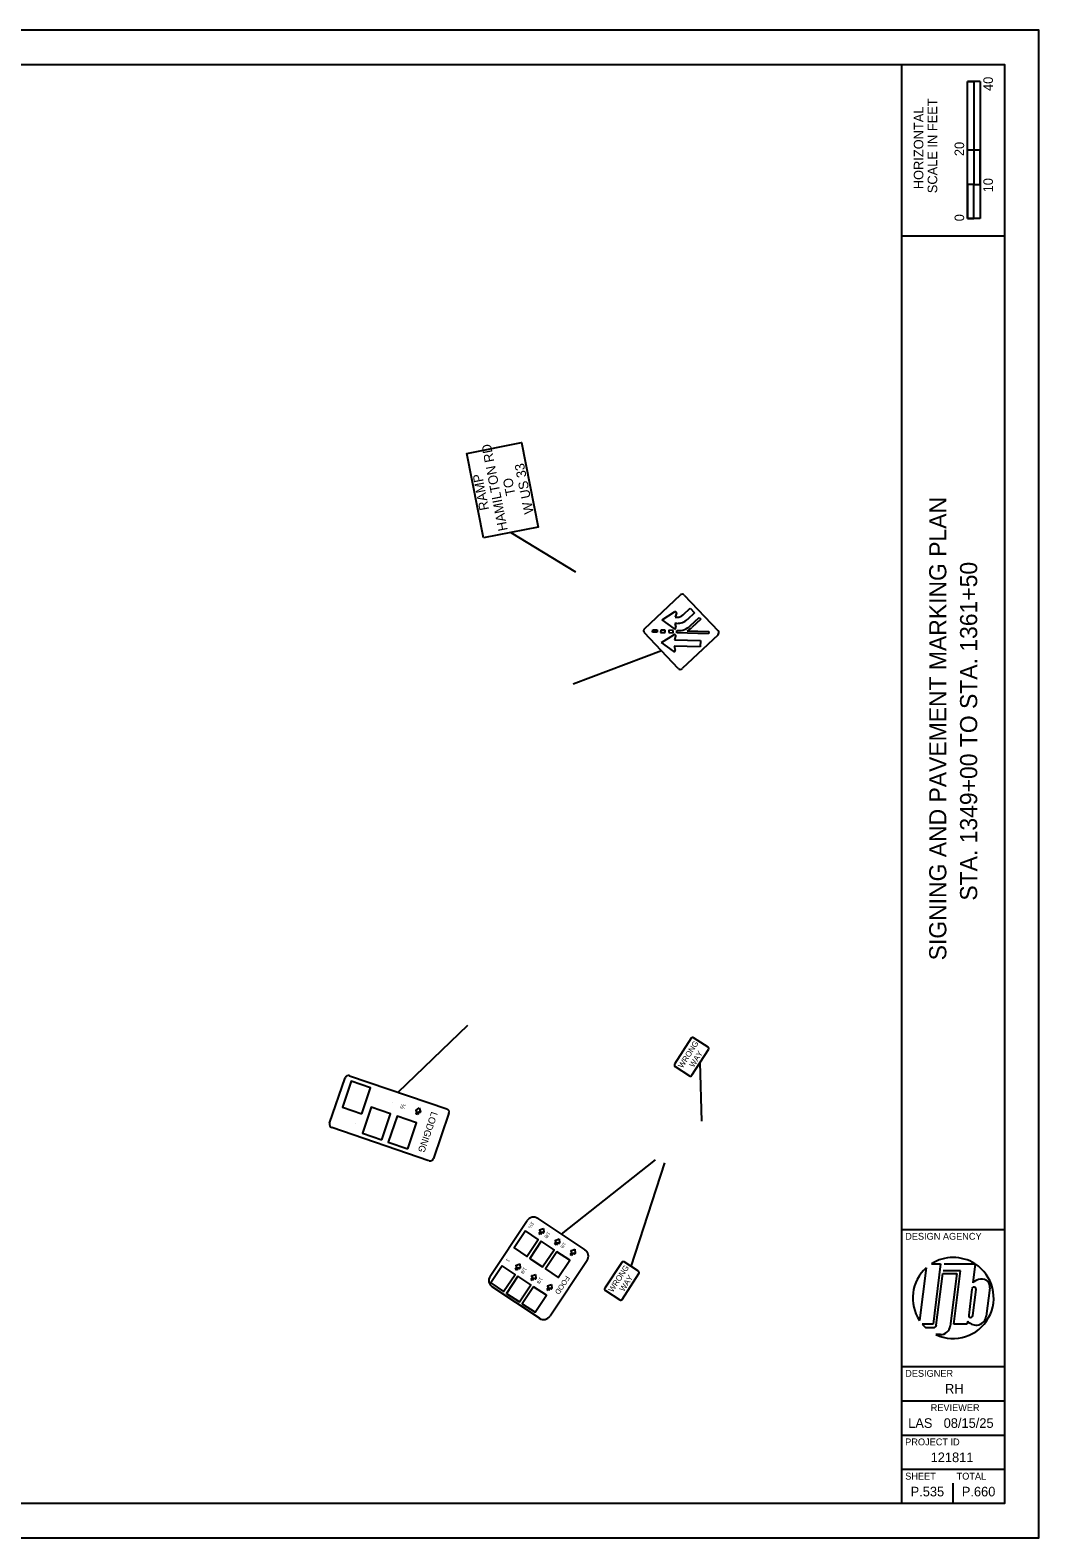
# Model space of a CAD drawing. Extents: x -0.2 to 34, y -3 to 22.
# Drawn here: x 19.28 to 34, y 0 to 22 of the extents above; entities that cross this region are included whole.
import ezdxf

# ---------------------------------------------------------------- set-up
doc = ezdxf.new("R2010")
doc.units = 0
for name, color, linetype in [('SC_Scratch1', 7, 'Continuous'), ('SH_Border', 7, 'Continuous'), ('SH_Cut_Line', 7, 'Continuous'), ('SH_Data', 7, 'Continuous'), ('SN_X_Public', 7, 'Continuous')]:
    doc.layers.add(name, color=color, linetype=linetype)

msp = doc.modelspace()

# ---------------------------------------------------------------- linework, layer by layer
at = {"layer": 'SC_Scratch1'}
for p, q in [((26.295, 14.669), (27.237, 14.094)), ((28.503, 13.396), (28.685, 13.512)), ((28.71, 13.492), (28.692, 13.436)), ((28.692, 13.436), (28.72, 13.435)), ((28.809, 13.469), (28.913, 13.567)), ((28.976, 13.5), (28.872, 13.402)), ((28.913, 13.567), (28.976, 13.5)), ((28.913, 13.307), (29.043, 13.429)), ((29.043, 13.429), (29.066, 13.405)), ((28.364, 13.216), (28.365, 13.25)), ((28.431, 13.214), (28.364, 13.216)), ((28.365, 13.25), (28.432, 13.248)), ((28.432, 13.248), (28.431, 13.214)), ((28.482, 13.246), (28.481, 13.213)), ((28.481, 13.213), (28.548, 13.211)), ((28.549, 13.244), (28.482, 13.246)), ((28.677, 13.269), (28.503, 13.396)), ((28.548, 13.211), (28.549, 13.244)), ((28.599, 13.243), (28.598, 13.21)), ((28.598, 13.21), (28.664, 13.208)), ((28.665, 13.241), (28.599, 13.243)), ((28.664, 13.208), (28.665, 13.241)), ((28.718, 13.344), (28.689, 13.344)), ((28.689, 13.344), (28.704, 13.288)), ((28.715, 13.206), (28.716, 13.239)), ((29.181, 13.192), (28.715, 13.206)), ((28.716, 13.239), (28.729, 13.239)), ((28.868, 13.235), (29.182, 13.226)), ((29.066, 13.405), (28.936, 13.283)), ((29.182, 13.226), (29.181, 13.192)), ((28.494, 13.063), (28.675, 13.179)), ((28.668, 12.936), (28.494, 13.063)), ((29.059, 13), (28.68, 13.011)), ((28.68, 13.011), (28.694, 12.954)), ((28.7, 13.159), (28.682, 13.103)), ((28.682, 13.103), (29.061, 13.092)), ((29.061, 13.092), (29.059, 13)), ((27.202, 12.46), (28.491, 12.946)), ((24.649, 6.502), (25.667, 7.479)), ((29.082, 6.081), (29.059, 6.938)), ((24.564, 6.355), (24.564, 6.355)), ((24.942, 6.226), (24.942, 6.226)), ((24.034, 6.042), (24.034, 6.042)), ((27.032, 4.432), (28.404, 5.517)), ((28.053, 3.958), (28.541, 5.472)), ((26.706, 4.44), (26.732, 4.479)), ((26.728, 4.425), (26.706, 4.44)), ((26.715, 4.494), (26.773, 4.516)), ((26.732, 4.479), (26.716, 4.484)), ((26.732, 4.479), (26.732, 4.479)), ((26.744, 4.473), (26.744, 4.473)), ((26.765, 4.451), (26.754, 4.464)), ((26.773, 4.516), (26.774, 4.454)), ((26.935, 4.288), (26.961, 4.327)), ((26.957, 4.273), (26.935, 4.288)), ((26.944, 4.341), (27.001, 4.364)), ((26.961, 4.327), (26.945, 4.331)), ((26.961, 4.327), (26.961, 4.327)), ((26.973, 4.321), (26.973, 4.321)), ((26.994, 4.299), (26.983, 4.312)), ((27.001, 4.364), (27.003, 4.302)), ((27.173, 4.189), (27.23, 4.211)), ((27.23, 4.211), (27.232, 4.15)), ((26.361, 3.921), (26.387, 3.96)), ((26.37, 3.975), (26.427, 3.997)), ((26.387, 3.96), (26.371, 3.965)), ((26.387, 3.96), (26.387, 3.96)), ((26.427, 3.997), (26.429, 3.936)), ((27.164, 4.135), (27.19, 4.174)), ((27.186, 4.121), (27.164, 4.135)), ((27.19, 4.174), (27.174, 4.179)), ((27.19, 4.174), (27.19, 4.174)), ((27.202, 4.168), (27.202, 4.168)), ((27.223, 4.146), (27.212, 4.16)), ((26.383, 3.906), (26.361, 3.921)), ((26.399, 3.954), (26.399, 3.954)), ((26.42, 3.932), (26.409, 3.946)), ((26.59, 3.769), (26.616, 3.808)), ((26.612, 3.754), (26.59, 3.769)), ((26.599, 3.822), (26.656, 3.845)), ((26.616, 3.808), (26.6, 3.813)), ((26.616, 3.808), (26.616, 3.808)), ((26.649, 3.78), (26.638, 3.793)), ((26.656, 3.845), (26.658, 3.783)), ((26.447, 3.53), (26.447, 3.53)), ((26.823, 3.622), (26.848, 3.661)), ((26.845, 3.607), (26.823, 3.622)), ((26.832, 3.676), (26.889, 3.698)), ((26.849, 3.661), (26.832, 3.666)), ((26.848, 3.661), (26.849, 3.661)), ((26.861, 3.655), (26.861, 3.655)), ((26.881, 3.633), (26.871, 3.647)), ((26.889, 3.698), (26.891, 3.637))]:
    msp.add_line(p, q, dxfattribs=at)
for points in [[(25.896, 14.591), (25.654, 15.824), (26.451, 15.981), (26.694, 14.748)], [(24.12, 6.189), (24.249, 6.568), (23.965, 6.665), (23.836, 6.286)], [(24.412, 5.808), (24.541, 6.186), (24.257, 6.283), (24.128, 5.905)], [(24.791, 5.678), (24.92, 6.057), (24.636, 6.154), (24.507, 5.775)], [(26.508, 4.48), (26.342, 4.23), (26.529, 4.105), (26.696, 4.355)], [(26.737, 4.327), (26.571, 4.078), (26.758, 3.953), (26.925, 4.203)], [(26.169, 3.969), (26.003, 3.72), (26.19, 3.595), (26.356, 3.845)], [(26.966, 4.175), (26.8, 3.925), (26.987, 3.801), (27.154, 4.051)], [(26.398, 3.817), (26.232, 3.567), (26.419, 3.443), (26.585, 3.693)], [(26.627, 3.665), (26.461, 3.415), (26.648, 3.291), (26.814, 3.541)]]:
    msp.add_lwpolyline(points, close=True, dxfattribs=at)
for points in [[(28.245, 13.265), (28.769, 13.759)], [(28.826, 13.757), (29.32, 13.233)], [(28.738, 12.684), (28.244, 13.208)], [(29.318, 13.177), (28.794, 12.683)], [(28.928, 7.29), (28.685, 6.911)], [(29.173, 7.162), (28.962, 7.297)], [(28.938, 6.749), (29.181, 7.128)], [(28.693, 6.876), (28.903, 6.741)], [(23.65, 6.05), (23.876, 6.713)], [(23.939, 6.744), (25.359, 6.259)], [(25.39, 6.196), (25.164, 5.534)], [(25.1, 5.502), (23.681, 5.987)], [(25.992, 3.817), (26.532, 4.629)], [(26.688, 4.66), (27.375, 4.203)], [(26.754, 4.464), (26.728, 4.425)], [(26.983, 4.312), (26.957, 4.273)], [(27.407, 4.047), (26.867, 3.235)], [(27.212, 4.16), (27.186, 4.121)], [(27.913, 4.019), (27.667, 3.642)], [(28.157, 3.889), (27.948, 4.026)], [(26.409, 3.945), (26.383, 3.906)], [(26.638, 3.793), (26.612, 3.754)], [(27.918, 3.478), (28.165, 3.855)], [(26.711, 3.204), (26.024, 3.661)], [(26.871, 3.646), (26.845, 3.607)], [(27.674, 3.608), (27.884, 3.471)]]:
    msp.add_lwpolyline(points, dxfattribs=at)
for centre, radius, start, end in [((28.797, 13.73), 0.04, 43.3262, 133.3262), ((28.694, 13.497), 0.0172, 342.0087, 122.6485), ((28.724, 13.56), 0.125, 268.3797, 313.3262), ((28.273, 13.236), 0.04, 133.3262, 223.3262), ((28.688, 13.283), 0.0172, 234.0038, 14.6436), ((28.724, 13.56), 0.216, 268.3797, 313.3262), ((28.742, 13.489), 0.25, 267.1384, 313.3262), ((28.742, 13.489), 0.283, 296.3748, 313.3262), ((29.291, 13.206), 0.04, 313.3262, 43.3262), ((28.684, 13.164), 0.0172, 342.0087, 122.6485), ((28.678, 12.95), 0.0172, 234.0038, 14.6436), ((28.767, 12.712), 0.04, 223.3262, 313.3262), ((28.949, 7.276), 0.025, 57.3546, 147.3546), ((29.159, 7.141), 0.025, 327.3546, 57.3546), ((28.706, 6.897), 0.025, 147.3546, 237.3546), ((23.923, 6.697), 0.05, 71.155, 161.155), ((28.917, 6.762), 0.025, 237.3546, 327.3546), ((25.343, 6.212), 0.05, 341.155, 71.155), ((23.697, 6.034), 0.05, 161.155, 251.155), ((25.117, 5.55), 0.05, 251.155, 341.155), ((26.626, 4.567), 0.113, 56.3705, 146.3705), ((26.717, 4.489), 0.00519, 111.2912, 254.0083), ((26.769, 4.454), 0.00519, 218.7327, 1.4497), ((26.946, 4.336), 0.00519, 111.2912, 254.0083), ((26.998, 4.302), 0.00519, 218.7327, 1.4497), ((27.175, 4.184), 0.00519, 111.2912, 254.0083), ((27.313, 4.11), 0.113, 326.3705, 56.3705), ((26.372, 3.97), 0.00519, 111.2912, 254.0083), ((27.227, 4.15), 0.00519, 218.7327, 1.4497), ((27.934, 4.005), 0.025, 56.8243, 146.8243), ((26.086, 3.755), 0.113, 146.3705, 236.3705), ((26.424, 3.935), 0.00519, 218.7327, 1.4497), ((26.601, 3.818), 0.00519, 111.2912, 254.0083), ((26.653, 3.783), 0.00519, 218.7327, 1.4497), ((28.144, 3.868), 0.025, 326.8243, 56.8243), ((26.834, 3.671), 0.00519, 111.2912, 254.0083), ((26.885, 3.637), 0.00519, 218.7327, 1.4497), ((27.688, 3.629), 0.025, 146.8243, 236.8243), ((27.897, 3.492), 0.025, 236.8243, 326.8243), ((26.773, 3.298), 0.113, 236.3705, 326.3705)]:
    msp.add_arc(centre, radius, start, end, dxfattribs=at)
at = {"layer": 'SH_Border'}
for p, q in [((32, 0.5), (32, 21.5)), ((32, 19), (33.5, 19)), ((32, 4.5), (33.5, 4.5)), ((32, 2.5), (33.5, 2.5)), ((32, 2), (33.5, 2)), ((32, 1.5), (33.5, 1.5)), ((32, 1), (33.5, 1))]:
    msp.add_line(p, q, dxfattribs=at)
msp.add_lwpolyline([(1.5, 21.5), (33.5, 21.5), (33.5, 0.5), (1.5, 0.5)], close=True, dxfattribs=at)
at = {"layer": 'SH_Cut_Line'}
msp.add_lwpolyline([(0, 0), (34, 0), (34, 22), (0, 22)], close=True, dxfattribs=at)
at = {"layer": 'SH_Data'}
for p, q in [((32.957, 19.25), (32.957, 21.25)), ((33.144, 21.25), (32.957, 21.25)), ((32.957, 20.25), (32.957, 21.25)), ((32.957, 21.25), (33.05, 21.25)), ((33.05, 21.25), (33.051, 21.25)), ((33.051, 21.25), (33.051, 20.25)), ((33.144, 21.25), (33.144, 19.25)), ((33.051, 20.25), (32.957, 20.25)), ((33.143, 20.25), (33.05, 20.25)), ((33.05, 20.25), (33.05, 19.75)), ((33.143, 19.75), (33.143, 20.25)), ((33.05, 19.75), (32.957, 19.75)), ((32.957, 19.75), (32.957, 19.25)), ((33.05, 19.25), (33.05, 19.75)), ((33.05, 19.75), (33.143, 19.75)), ((33.144, 19.25), (32.957, 19.25)), ((32.957, 19.25), (33.05, 19.25)), ((32.432, 3.998), (32.567, 3.998)), ((32.567, 3.998), (32.456, 3.118)), ((32.617, 4), (33.065, 4)), ((33.07, 3.996), (33.036, 3.72)), ((32.356, 3.94), (32.259, 3.171)), ((32.504, 3.104), (32.599, 3.855)), ((32.599, 3.855), (32.801, 3.855)), ((32.857, 3.896), (32.604, 3.896)), ((32.801, 3.855), (32.704, 3.089)), ((32.758, 3.118), (32.857, 3.896)), ((33.024, 3.631), (32.976, 3.25)), ((33.036, 3.243), (33.084, 3.624)), ((33.283, 3.648), (33.231, 3.237)), ((32.75, 3.5), (32.75, 3.5)), ((32.456, 3.118), (32.299, 3.118)), ((32.947, 3.118), (32.758, 3.118)), ((32.964, 3.161), (32.947, 3.118)), ((32.347, 3.068), (32.463, 3.068)), ((32.565, 2.966), (32.498, 2.966)), ((32.375, 0.675), (32.375, 0.675)), ((32.75, 0.5), (32.75, 0.8))]:
    msp.add_line(p, q, dxfattribs=at)
for centre, radius, start, end in [((32.75, 3.5), 0.591, 57.726, 122.5688), ((32.75, 3.5), 0.591, 244.7646, 57.1575), ((32.75, 3.5), 0.591, 131.8253, 213.7822), ((33.17, 3.586), 0.19, 105.9444, 135.0487), ((33.164, 3.6), 0.175, 66.6782, 105.4185), ((33.177, 3.669), 0.108, 349.2072, 58.7163), ((33.054, 3.628), 0.0301, 352.3298, 173.2777), ((32.75, 3.5), 0.591, 220.2786, 227.0158), ((32.463, 3.109), 0.0417, 270, 352.8038), ((32.565, 3.106), 0.141, 270, 352.8038), ((33.082, 3.255), 0.151, 218.6264, 353.0883), ((33.006, 3.246), 0.0301, 172.3335, 353.274)]:
    msp.add_arc(centre, radius, start, end, dxfattribs=at)
at = {"layer": 'SN_X_Public'}
for p, q in [((24.909, 6.238), (24.959, 6.274)), ((24.929, 6.228), (24.912, 6.229)), ((24.914, 6.184), (24.929, 6.228)), ((24.939, 6.175), (24.914, 6.184)), ((24.929, 6.228), (24.929, 6.228)), ((24.968, 6.21), (24.954, 6.22)), ((24.959, 6.274), (24.976, 6.215))]:
    msp.add_line(p, q, dxfattribs=at)
msp.add_lwpolyline([(24.954, 6.22), (24.939, 6.175)], dxfattribs=at)
for centre, start, end in [((24.912, 6.234), 126.0757, 268.7928), ((24.971, 6.214), 233.5172, 16.2342)]:
    msp.add_arc(centre, 0.00519, start, end, dxfattribs=at)

# ---------------------------------------------------------------- texts
at = {"layer": 'SC_Scratch1'}
for s, height, rotation, p in [('HAMILTON RD', 0.14, 101.1333, (26.251, 14.706)), ('W US 33', 0.14, 101.1333, (26.63, 14.954)), ('RAMP', 0.14, 101.1333, (25.978, 15.006)), ('TO', 0.14, 101.1333, (26.364, 15.222)), ('WRONG', 0.0837, 57.3546, (28.801, 6.846)), ('WAY', 0.0837, 57.3546, (28.963, 6.857)), ('½', 0.0667, 251.155, (24.699, 6.34)), ('LODGING', 0.1, 251.155, (25.136, 6.226)), ('1¼', 0.05, 236.3705, (26.599, 4.616)), ('1/8', 0.05, 236.3705, (26.833, 4.472)), ('1/8', 0.045, 236.3705, (27.064, 4.318)), ('1', 0.05, 236.3705, (26.241, 4.078)), ('WRONG', 0.0837, 56.8243, (27.783, 3.576)), ('1/8', 0.05, 236.3705, (26.488, 3.953)), ('1/8', 0.05, 236.3705, (26.721, 3.806)), ('FOOD', 0.075, 236.3705, (27.099, 3.833)), ('WAY', 0.0837, 56.8243, (27.944, 3.586))]:
    msp.add_text(s, height=height, rotation=rotation, dxfattribs=at).set_placement(p)
at = {"layer": 'SH_Data'}
for s, height, p in [('40', 0.14, (33.33, 21.112)), ('SCALE IN FEET', 0.14, (32.517, 19.621)), ('HORIZONTAL', 0.14, (32.315, 19.679)), ('20', 0.14, (32.91, 20.162)), ('10', 0.14, (33.33, 19.633)), ('0', 0.14, (32.91, 19.211)), ('SIGNING AND PAVEMENT MARKING PLAN ', 0.25, (32.65, 8.427)), ('STA. 1349+00 TO STA. 1361+50', 0.25, (33.1, 9.298))]:
    msp.add_text(s, height=height, rotation=90, dxfattribs=at).set_placement(p)
for s, height, p in [('DESIGN AGENCY', 0.1, (32.05, 4.35)), ('DESIGNER', 0.1, (32.05, 2.35)), ('RH', 0.14, (32.631, 2.105)), ('REVIEWER', 0.1, (32.422, 1.85)), ('LAS', 0.14, (32.093, 1.605)), ('08/15/25', 0.14, (32.611, 1.605)), ('PROJECT ID', 0.1, (32.05, 1.35)), ('121811', 0.14, (32.421, 1.105)), ('SHEET', 0.1, (32.05, 0.85)), ('TOTAL', 0.1, (32.8, 0.85)), ('P.535', 0.14, (32.129, 0.605)), ('P.660', 0.14, (32.876, 0.605))]:
    msp.add_text(s, height=height, dxfattribs=at).set_placement(p)

doc.saveas('drawing.dxf')
